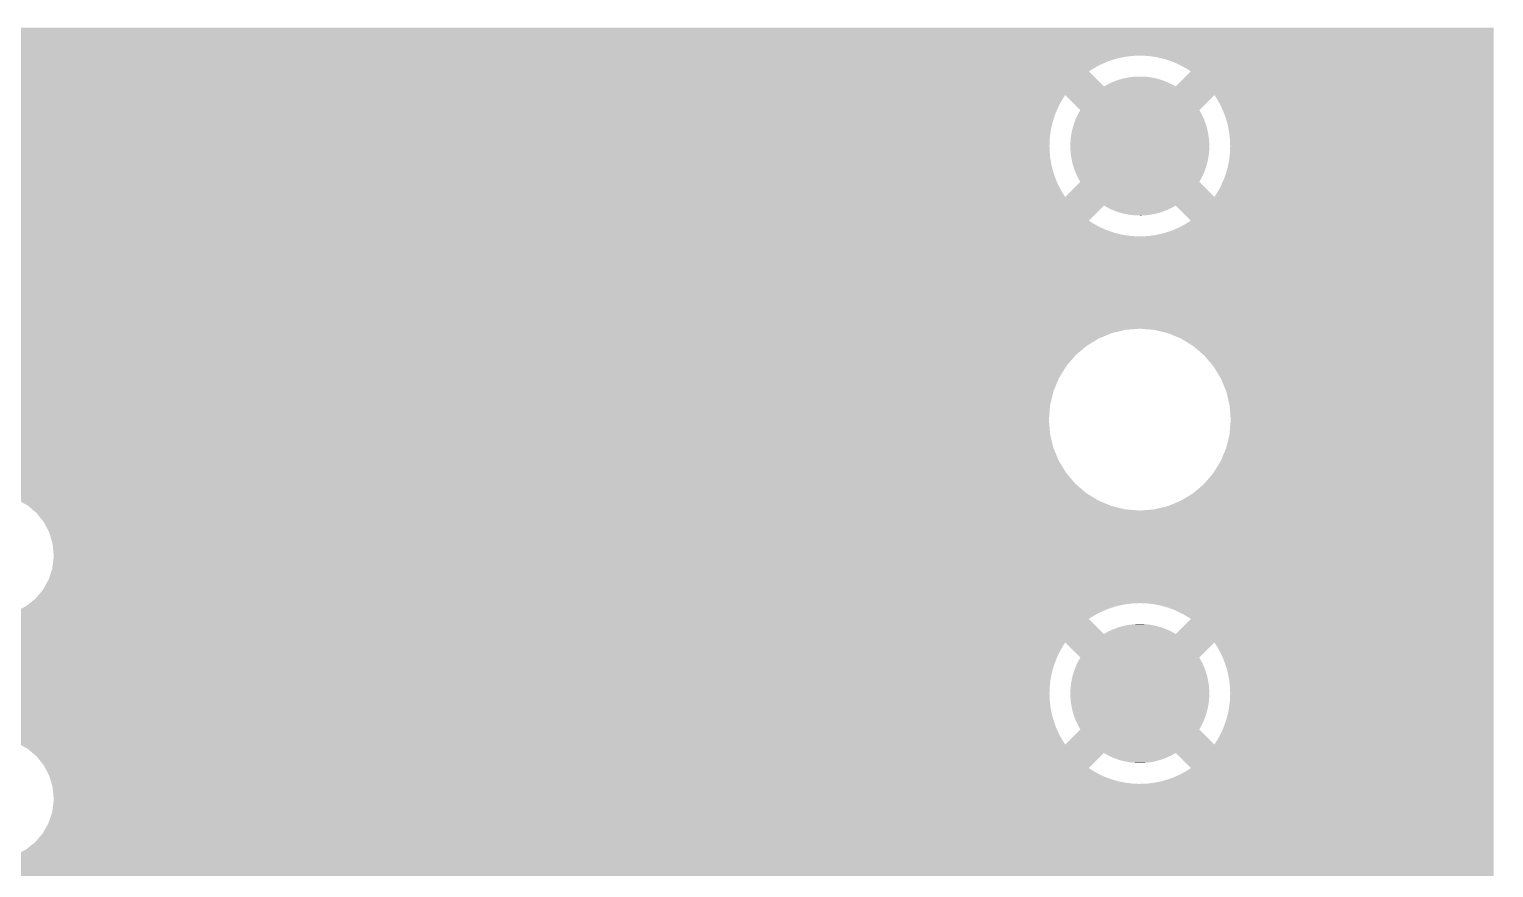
# Model space of a CAD drawing. Extents: x 295 to 953, y 10 to 290.
# Drawn here: x 831.28 to 862.05, y 152.49 to 170.11 of the extents above; entities that cross this region are included whole.
import ezdxf

# ---------------------------------------------------------------- set-up
doc = ezdxf.new("R2010")
doc.units = 0
doc.header["$LTSCALE"] = 5
doc.header["$MEASUREMENT"] = 0
doc.layers.add('GND', color=7, linetype='CONTINUOUS')

msp = doc.modelspace()

# ---------------------------------------------------------------- linework, layer by layer
at = {"layer": 'GND'}
for points in [[(829.961, 169.836), (829.971, 169.901), (862.053, 169.836), (862.053, 169.901)], [(829.975, 170.077), (829.968, 170.142), (862.053, 170.077), (862.053, 170.142)], [(829.971, 169.901), (829.976, 169.966), (862.053, 169.901), (862.053, 169.966)], [(829.977, 170.011), (829.975, 170.077), (862.053, 170.011), (862.053, 170.077)], [(829.976, 169.966), (829.977, 170.011), (862.053, 169.966), (862.053, 170.011)], [(829.856, 169.556), (829.875, 169.589), (862.053, 169.556), (862.053, 169.589)], [(829.875, 169.589), (829.903, 169.648), (862.053, 169.589), (862.053, 169.648)], [(829.903, 169.648), (829.926, 169.709), (862.053, 169.648), (862.053, 169.709)], [(829.926, 169.709), (829.946, 169.772), (862.053, 169.709), (862.053, 169.772)], [(829.946, 169.772), (829.961, 169.836), (862.053, 169.772), (862.053, 169.836)], [(743.18, 169.475), (743.18, 169.477), (854.067, 169.475), (854.076, 169.477)], [(743.183, 169.445), (743.18, 169.475), (853.978, 169.445), (854.067, 169.475)], [(743.185, 169.429), (743.183, 169.445), (853.934, 169.429), (853.978, 169.445)], [(829.443, 169.411), (829.425, 169.429), (853.89, 169.411), (853.934, 169.429)], [(829.481, 169.373), (829.443, 169.411), (853.804, 169.373), (853.89, 169.411)], [(829.523, 169.331), (829.481, 169.373), (853.719, 169.331), (853.804, 169.373)], [(829.57, 169.284), (829.523, 169.331), (853.638, 169.284), (853.719, 169.331)], [(829.592, 169.262), (829.57, 169.284), (853.603, 169.262), (853.638, 169.284)], [(829.806, 169.477), (829.821, 169.5), (854.076, 169.477), (854.158, 169.5)], [(829.821, 169.5), (829.835, 169.52), (854.158, 169.5), (854.25, 169.52)], [(829.835, 169.52), (829.843, 169.532), (854.25, 169.52), (854.318, 169.532)], [(829.843, 169.532), (829.845, 169.536), (854.318, 169.532), (854.343, 169.536)], [(829.845, 169.536), (829.851, 169.547), (854.343, 169.536), (854.436, 169.547)], [(829.851, 169.547), (829.855, 169.554), (854.436, 169.547), (854.53, 169.554)], [(829.855, 169.554), (829.856, 169.556), (854.53, 169.554), (854.624, 169.556)], [(854.718, 169.553), (854.624, 169.556), (862.053, 169.553), (862.053, 169.556)], [(854.812, 169.546), (854.718, 169.553), (862.053, 169.546), (862.053, 169.553)], [(854.906, 169.534), (854.812, 169.546), (862.053, 169.534), (862.053, 169.546)], [(854.998, 169.517), (854.906, 169.534), (862.053, 169.517), (862.053, 169.534)], [(855.09, 169.496), (854.998, 169.517), (862.053, 169.496), (862.053, 169.517)], [(855.181, 169.47), (855.09, 169.496), (862.053, 169.47), (862.053, 169.496)], [(855.27, 169.44), (855.181, 169.47), (862.053, 169.44), (862.053, 169.47)], [(855.358, 169.405), (855.27, 169.44), (862.053, 169.405), (862.053, 169.44)], [(855.443, 169.366), (855.358, 169.405), (862.053, 169.366), (862.053, 169.405)], [(855.527, 169.323), (855.443, 169.366), (862.053, 169.323), (862.053, 169.366)], [(855.609, 169.276), (855.527, 169.323), (862.053, 169.276), (862.053, 169.323)], [(855.688, 169.224), (855.609, 169.276), (862.053, 169.224), (862.053, 169.276)], [(743.126, 168.908), (743.154, 168.973), (853.861, 168.908), (853.796, 168.973)], [(743.154, 168.973), (743.177, 169.092), (853.796, 168.973), (853.677, 169.092)], [(829.077, 169.092), (829.143, 169.095), (853.677, 169.092), (853.674, 169.095)], [(829.143, 169.095), (829.208, 169.104), (853.674, 169.095), (853.665, 169.104)], [(829.208, 169.104), (829.272, 169.117), (853.665, 169.104), (853.652, 169.117)], [(829.272, 169.117), (829.335, 169.134), (853.652, 169.117), (853.635, 169.134)], [(829.335, 169.134), (829.397, 169.156), (853.635, 169.134), (853.613, 169.156)], [(829.397, 169.156), (829.457, 169.183), (853.613, 169.156), (853.586, 169.183)], [(829.457, 169.183), (829.515, 169.213), (853.586, 169.183), (853.556, 169.213)], [(829.515, 169.213), (829.533, 169.224), (853.556, 169.213), (853.545, 169.224)], [(829.533, 169.224), (829.548, 169.234), (853.545, 169.224), (853.558, 169.234)], [(829.548, 169.234), (829.571, 169.248), (853.558, 169.234), (853.581, 169.248)], [(829.571, 169.248), (829.592, 169.262), (853.581, 169.248), (853.603, 169.262)], [(853.934, 168.948), (853.948, 168.956), (855.299, 168.948), (855.283, 168.956)], [(853.948, 168.956), (854.008, 168.985), (855.283, 168.956), (855.225, 168.985)], [(854.008, 168.985), (854.022, 168.992), (855.225, 168.985), (855.209, 168.992)], [(854.022, 168.992), (854.084, 169.017), (855.209, 168.992), (855.149, 169.017)], [(854.084, 169.017), (854.099, 169.023), (855.149, 169.017), (855.132, 169.023)], [(854.099, 169.023), (854.162, 169.045), (855.132, 169.023), (855.071, 169.045)], [(854.162, 169.045), (854.177, 169.05), (855.071, 169.045), (855.054, 169.05)], [(854.177, 169.05), (854.242, 169.069), (855.054, 169.05), (854.992, 169.069)], [(854.242, 169.069), (854.256, 169.073), (854.992, 169.069), (854.974, 169.073)], [(854.256, 169.073), (854.322, 169.088), (854.974, 169.073), (854.911, 169.088)], [(854.322, 169.088), (854.337, 169.091), (854.911, 169.088), (854.893, 169.091)], [(854.337, 169.091), (854.404, 169.102), (854.893, 169.091), (854.83, 169.102)], [(854.404, 169.102), (854.418, 169.104), (854.83, 169.102), (854.811, 169.104)], [(854.418, 169.104), (854.488, 169.112), (854.811, 169.104), (854.748, 169.112)], [(854.488, 169.112), (854.5, 169.113), (854.748, 169.112), (854.726, 169.113)], [(854.5, 169.113), (854.574, 169.117), (854.726, 169.113), (854.666, 169.117)], [(854.574, 169.117), (854.583, 169.117), (854.666, 169.117), (854.583, 169.117)], [(855.371, 168.908), (855.688, 169.224), (862.053, 168.908), (862.053, 169.224)], [(742.939, 168.591), (742.981, 168.65), (852.963, 168.591), (852.998, 168.65)], [(742.981, 168.65), (743.037, 168.729), (852.998, 168.65), (853.049, 168.729)], [(743.037, 168.729), (743.067, 168.771), (862.053, 168.729), (862.053, 168.771)], [(743.067, 168.771), (743.126, 168.908), (862.053, 168.771), (862.053, 168.908)], [(853.366, 168.412), (853.049, 168.729), (855.867, 168.412), (856.183, 168.729)], [(853.861, 168.908), (853.875, 168.916), (855.371, 168.908), (855.356, 168.916)], [(853.875, 168.916), (853.934, 168.948), (855.356, 168.916), (855.299, 168.948)], [(856.239, 168.643), (856.183, 168.729), (862.053, 168.643), (862.053, 168.729)], [(742.586, 168.331), (742.703, 168.399), (852.841, 168.331), (852.868, 168.399)], [(742.703, 168.399), (742.776, 168.442), (852.868, 168.399), (852.888, 168.442)], [(742.776, 168.442), (742.823, 168.485), (852.888, 168.442), (852.907, 168.485)], [(742.823, 168.485), (742.914, 168.568), (852.907, 168.485), (852.95, 168.568)], [(742.914, 168.568), (742.939, 168.591), (852.95, 168.568), (852.963, 168.591)], [(853.303, 168.296), (853.325, 168.34), (855.93, 168.296), (855.906, 168.34)], [(853.325, 168.34), (853.341, 168.369), (855.906, 168.34), (855.891, 168.369)], [(853.341, 168.369), (853.366, 168.412), (855.891, 168.369), (855.866, 168.412)], [(853.366, 168.412), (853.366, 168.412), (855.866, 168.412), (855.867, 168.412)], [(856.286, 168.561), (856.239, 168.643), (862.053, 168.561), (862.053, 168.643)], [(856.329, 168.477), (856.286, 168.561), (862.053, 168.477), (862.053, 168.561)], [(856.367, 168.391), (856.329, 168.477), (862.053, 168.391), (862.053, 168.477)], [(856.401, 168.303), (856.367, 168.391), (862.053, 168.303), (862.053, 168.391)], [(622.554, 168.01), (622.575, 168.04), (852.751, 168.01), (852.756, 168.04)], [(622.575, 168.04), (622.615, 168.131), (852.756, 168.04), (852.778, 168.131)], [(622.615, 168.131), (622.654, 168.222), (852.778, 168.131), (852.803, 168.222)], [(622.654, 168.222), (622.661, 168.238), (852.803, 168.222), (852.809, 168.238)], [(742.158, 168.238), (742.377, 168.262), (852.809, 168.238), (852.817, 168.262)], [(742.377, 168.262), (742.527, 168.311), (852.817, 168.262), (852.834, 168.311)], [(742.527, 168.311), (742.586, 168.331), (852.834, 168.311), (852.841, 168.331)], [(853.193, 167.985), (853.205, 168.033), (856.039, 167.985), (856.027, 168.033)], [(853.205, 168.033), (853.214, 168.065), (856.027, 168.033), (856.019, 168.065)], [(853.214, 168.065), (853.228, 168.112), (856.019, 168.065), (856.003, 168.112)], [(853.228, 168.112), (853.239, 168.143), (856.003, 168.112), (855.993, 168.143)], [(853.239, 168.143), (853.256, 168.19), (855.993, 168.143), (855.975, 168.19)], [(853.256, 168.19), (853.269, 168.221), (855.975, 168.19), (855.964, 168.221)], [(853.269, 168.221), (853.288, 168.266), (855.964, 168.221), (855.943, 168.266)], [(853.288, 168.266), (853.303, 168.296), (855.943, 168.266), (855.93, 168.296)], [(856.431, 168.214), (856.401, 168.303), (862.053, 168.214), (862.053, 168.303)], [(856.457, 168.123), (856.431, 168.214), (862.053, 168.123), (862.053, 168.214)], [(856.477, 168.031), (856.457, 168.123), (862.053, 168.031), (862.053, 168.123)], [(729.058, 168.009), (728.993, 168.01), (852.751, 168.009), (852.751, 168.01)], [(729.124, 168.004), (729.058, 168.009), (852.75, 168.004), (852.751, 168.009)], [(729.189, 167.994), (729.124, 168.004), (852.748, 167.994), (852.75, 168.004)], [(729.252, 167.979), (729.189, 167.994), (852.745, 167.979), (852.748, 167.994)], [(729.315, 167.96), (729.252, 167.979), (852.742, 167.96), (852.745, 167.979)], [(729.348, 167.947), (729.315, 167.96), (852.74, 167.947), (852.742, 167.96)], [(729.376, 167.936), (729.348, 167.947), (852.738, 167.936), (852.74, 167.947)], [(729.436, 167.908), (729.376, 167.936), (852.735, 167.908), (852.738, 167.936)], [(729.381, 167.673), (729.467, 167.76), (852.718, 167.673), (852.72, 167.76)], [(729.493, 167.876), (729.436, 167.908), (852.73, 167.876), (852.735, 167.908)], [(729.467, 167.76), (729.547, 167.84), (852.72, 167.76), (852.726, 167.84)], [(729.526, 167.853), (729.493, 167.876), (852.728, 167.853), (852.73, 167.876)], [(729.547, 167.84), (729.526, 167.853), (852.726, 167.84), (852.728, 167.853)], [(853.156, 167.707), (853.158, 167.74), (856.075, 167.707), (856.074, 167.74)], [(853.158, 167.74), (853.162, 167.789), (856.074, 167.74), (856.07, 167.789)], [(853.162, 167.789), (853.165, 167.822), (856.07, 167.789), (856.067, 167.822)], [(853.165, 167.822), (853.171, 167.871), (856.067, 167.822), (856.06, 167.871)], [(853.171, 167.871), (853.177, 167.904), (856.06, 167.871), (856.056, 167.904)], [(853.177, 167.904), (853.186, 167.952), (856.056, 167.904), (856.046, 167.952)], [(853.186, 167.952), (853.193, 167.985), (856.046, 167.952), (856.039, 167.985)], [(856.494, 167.939), (856.477, 168.031), (862.053, 167.939), (862.053, 168.031)], [(856.505, 167.845), (856.494, 167.939), (862.053, 167.845), (862.053, 167.939)], [(856.512, 167.751), (856.505, 167.845), (862.053, 167.751), (862.053, 167.845)], [(856.515, 167.657), (856.512, 167.751), (862.053, 167.657), (862.053, 167.751)], [(622.137, 167.625), (622.192, 167.657), (852.718, 167.625), (852.717, 167.657)], [(622.192, 167.657), (622.22, 167.673), (852.717, 167.657), (852.718, 167.673)], [(729.788, 167.587), (729.762, 167.625), (852.719, 167.587), (852.718, 167.625)], [(729.802, 167.563), (729.788, 167.587), (852.72, 167.563), (852.719, 167.587)], [(729.821, 167.531), (729.802, 167.563), (852.722, 167.531), (852.72, 167.563)], [(729.85, 167.472), (729.821, 167.531), (852.727, 167.472), (852.722, 167.531)], [(729.852, 167.469), (729.85, 167.472), (852.727, 167.469), (852.727, 167.472)], [(729.875, 167.411), (729.852, 167.469), (852.734, 167.411), (852.727, 167.469)], [(853.156, 167.657), (853.156, 167.707), (856.077, 167.657), (856.075, 167.707)], [(853.157, 167.608), (853.156, 167.657), (856.076, 167.608), (856.077, 167.657)], [(853.158, 167.575), (853.157, 167.608), (856.074, 167.575), (856.076, 167.608)], [(853.162, 167.525), (853.158, 167.575), (856.071, 167.525), (856.074, 167.575)], [(853.165, 167.492), (853.162, 167.525), (856.067, 167.492), (856.071, 167.525)], [(853.172, 167.443), (853.165, 167.492), (856.061, 167.443), (856.067, 167.492)], [(853.177, 167.41), (853.172, 167.443), (856.055, 167.41), (856.061, 167.443)], [(856.492, 167.367), (856.505, 167.461), (862.053, 167.367), (862.053, 167.461)], [(856.505, 167.461), (856.512, 167.555), (862.053, 167.461), (862.053, 167.555)], [(856.512, 167.555), (856.515, 167.657), (862.053, 167.555), (862.053, 167.657)], [(729.887, 167.376), (729.875, 167.411), (852.738, 167.376), (852.734, 167.411)], [(729.896, 167.349), (729.887, 167.376), (852.743, 167.349), (852.738, 167.376)], [(729.912, 167.286), (729.896, 167.349), (852.754, 167.286), (852.743, 167.349)], [(729.913, 167.283), (729.912, 167.286), (852.755, 167.283), (852.754, 167.286)], [(729.924, 167.221), (729.913, 167.283), (852.769, 167.221), (852.755, 167.283)], [(729.927, 167.191), (729.924, 167.221), (852.776, 167.191), (852.769, 167.221)], [(729.931, 167.156), (729.927, 167.191), (852.785, 167.156), (852.776, 167.191)], [(729.933, 167.1), (729.931, 167.156), (852.801, 167.1), (852.785, 167.156)], [(853.186, 167.362), (853.177, 167.41), (856.046, 167.362), (856.055, 167.41)], [(853.193, 167.329), (853.186, 167.362), (856.039, 167.329), (856.046, 167.362)], [(853.205, 167.281), (853.193, 167.329), (856.027, 167.281), (856.039, 167.329)], [(853.214, 167.25), (853.205, 167.281), (856.018, 167.25), (856.027, 167.281)], [(853.229, 167.202), (853.214, 167.25), (856.004, 167.202), (856.018, 167.25)], [(853.239, 167.171), (853.229, 167.202), (855.993, 167.171), (856.004, 167.202)], [(853.257, 167.125), (853.239, 167.171), (855.976, 167.125), (855.993, 167.171)], [(853.269, 167.094), (853.257, 167.125), (855.963, 167.094), (855.976, 167.125)], [(856.429, 167.092), (856.455, 167.183), (862.053, 167.092), (862.053, 167.183)], [(856.455, 167.183), (856.476, 167.275), (862.053, 167.183), (862.053, 167.275)], [(856.476, 167.275), (856.492, 167.367), (862.053, 167.275), (862.053, 167.367)], [(729.882, 166.788), (729.897, 166.837), (852.928, 166.788), (852.904, 166.837)], [(729.897, 166.837), (729.901, 166.851), (852.904, 166.837), (852.897, 166.851)], [(729.901, 166.851), (729.916, 166.915), (852.897, 166.851), (852.869, 166.915)], [(729.916, 166.915), (729.918, 166.923), (852.869, 166.915), (852.865, 166.923)], [(729.918, 166.923), (729.926, 166.98), (852.865, 166.923), (852.843, 166.98)], [(729.926, 166.98), (729.929, 167.011), (852.843, 166.98), (852.831, 167.011)], [(729.929, 167.011), (729.932, 167.045), (852.831, 167.011), (852.819, 167.045)], [(729.932, 167.045), (729.933, 167.09), (852.819, 167.045), (852.804, 167.09)], [(729.933, 167.09), (729.933, 167.1), (852.804, 167.09), (852.801, 167.1)], [(853.049, 166.586), (853.366, 166.902), (856.183, 166.586), (855.867, 166.902)], [(853.289, 167.048), (853.269, 167.094), (855.944, 167.048), (855.963, 167.094)], [(853.303, 167.019), (853.289, 167.048), (855.929, 167.019), (855.944, 167.048)], [(853.326, 166.974), (853.303, 167.019), (855.907, 166.974), (855.929, 167.019)], [(853.341, 166.945), (853.326, 166.974), (855.891, 166.945), (855.907, 166.974)], [(853.366, 166.903), (853.341, 166.945), (855.866, 166.903), (855.891, 166.945)], [(853.366, 166.902), (853.366, 166.903), (855.867, 166.902), (855.866, 166.903)], [(856.282, 166.746), (856.325, 166.83), (862.053, 166.746), (862.053, 166.83)], [(856.325, 166.83), (856.364, 166.916), (862.053, 166.83), (862.053, 166.916)], [(856.364, 166.916), (856.399, 167.003), (862.053, 166.916), (862.053, 167.003)], [(856.399, 167.003), (856.429, 167.092), (862.053, 167.003), (862.053, 167.092)], [(729.833, 166.673), (729.858, 166.727), (852.993, 166.673), (852.961, 166.727)], [(729.858, 166.727), (729.869, 166.753), (852.961, 166.727), (852.946, 166.753)], [(729.869, 166.753), (729.882, 166.788), (852.946, 166.753), (852.928, 166.788)], [(739.263, 166.672), (739.237, 166.673), (852.993, 166.672), (852.993, 166.673)], [(739.328, 166.669), (739.263, 166.672), (852.995, 166.669), (852.993, 166.672)], [(739.545, 166.626), (739.328, 166.669), (853.023, 166.626), (852.995, 166.669)], [(739.639, 166.586), (739.545, 166.626), (853.049, 166.586), (853.023, 166.626)], [(739.722, 166.55), (739.639, 166.586), (862.053, 166.55), (862.053, 166.586)], [(742.203, 166.549), (742.137, 166.55), (862.053, 166.549), (862.053, 166.55)], [(742.268, 166.543), (742.203, 166.549), (862.053, 166.543), (862.053, 166.549)], [(742.333, 166.533), (742.268, 166.543), (862.053, 166.533), (862.053, 166.543)], [(742.397, 166.518), (742.333, 166.533), (862.053, 166.518), (862.053, 166.533)], [(742.46, 166.499), (742.397, 166.518), (862.053, 166.499), (862.053, 166.518)], [(742.521, 166.475), (742.46, 166.499), (862.053, 166.475), (862.053, 166.499)], [(856.183, 166.586), (856.235, 166.665), (862.053, 166.586), (862.053, 166.665)], [(856.235, 166.665), (856.282, 166.746), (862.053, 166.665), (862.053, 166.746)], [(740.125, 166.164), (740.097, 166.213), (853.619, 166.164), (853.667, 166.213)], [(742.58, 166.447), (742.521, 166.475), (862.053, 166.447), (862.053, 166.475)], [(742.526, 166.213), (742.692, 166.379), (853.667, 166.213), (853.834, 166.379)], [(742.637, 166.415), (742.58, 166.447), (862.053, 166.415), (862.053, 166.447)], [(742.65, 166.407), (742.637, 166.415), (862.053, 166.407), (862.053, 166.415)], [(742.692, 166.379), (742.65, 166.407), (853.834, 166.379), (853.861, 166.407)], [(853.876, 166.398), (853.861, 166.407), (855.357, 166.398), (855.371, 166.407)], [(853.933, 166.366), (853.876, 166.398), (855.298, 166.366), (855.357, 166.398)], [(853.949, 166.359), (853.933, 166.366), (855.284, 166.359), (855.298, 166.366)], [(854.007, 166.33), (853.949, 166.359), (855.224, 166.33), (855.284, 166.359)], [(854.023, 166.323), (854.007, 166.33), (855.21, 166.323), (855.224, 166.33)], [(854.083, 166.297), (854.023, 166.323), (855.148, 166.297), (855.21, 166.323)], [(854.1, 166.291), (854.083, 166.297), (855.133, 166.291), (855.148, 166.297)], [(854.161, 166.269), (854.1, 166.291), (855.07, 166.269), (855.133, 166.291)], [(854.178, 166.264), (854.161, 166.269), (855.055, 166.264), (855.07, 166.269)], [(854.24, 166.246), (854.178, 166.264), (854.99, 166.246), (855.055, 166.264)], [(854.258, 166.242), (854.24, 166.246), (854.976, 166.242), (854.99, 166.246)], [(854.321, 166.227), (854.258, 166.242), (854.91, 166.227), (854.976, 166.242)], [(854.339, 166.224), (854.321, 166.227), (854.895, 166.224), (854.91, 166.227)], [(854.402, 166.212), (854.339, 166.224), (854.828, 166.212), (854.895, 166.224)], [(854.421, 166.21), (854.402, 166.212), (854.814, 166.21), (854.828, 166.212)], [(854.484, 166.203), (854.421, 166.21), (854.745, 166.203), (854.814, 166.21)], [(854.506, 166.201), (854.484, 166.203), (854.732, 166.201), (854.745, 166.203)], [(854.567, 166.198), (854.506, 166.201), (854.658, 166.198), (854.732, 166.201)], [(854.649, 166.197), (854.567, 166.198), (854.649, 166.197), (854.658, 166.198)], [(855.688, 166.09), (855.371, 166.407), (862.053, 166.09), (862.053, 166.407)], [(742.932, 166.127), (742.907, 166.164), (853.581, 166.127), (853.619, 166.164)], [(742.954, 166.09), (742.932, 166.127), (853.544, 166.09), (853.581, 166.127)], [(742.966, 166.07), (742.954, 166.09), (853.575, 166.07), (853.544, 166.09)], [(742.981, 166.039), (742.966, 166.07), (853.623, 166.039), (853.575, 166.07)], [(742.995, 166.012), (742.981, 166.039), (853.67, 166.012), (853.623, 166.039)], [(743.003, 165.991), (742.995, 166.012), (853.705, 165.991), (853.67, 166.012)], [(743.02, 165.951), (743.003, 165.991), (853.783, 165.951), (853.705, 165.991)], [(743.021, 165.948), (743.02, 165.951), (853.789, 165.948), (853.783, 165.951)], [(743.034, 165.909), (743.021, 165.948), (853.874, 165.909), (853.789, 165.948)], [(743.041, 165.889), (743.034, 165.909), (853.927, 165.889), (853.874, 165.909)], [(743.044, 165.875), (743.041, 165.889), (853.962, 165.875), (853.927, 165.889)], [(855.255, 165.869), (855.342, 165.903), (862.053, 165.869), (862.053, 165.903)], [(855.342, 165.903), (855.429, 165.941), (862.053, 165.903), (862.053, 165.941)], [(855.429, 165.941), (855.513, 165.984), (862.053, 165.941), (862.053, 165.984)], [(855.513, 165.984), (855.595, 166.03), (862.053, 165.984), (862.053, 166.03)], [(855.595, 166.03), (855.674, 166.081), (862.053, 166.03), (862.053, 166.081)], [(855.674, 166.081), (855.688, 166.09), (862.053, 166.081), (862.053, 166.09)], [(743.052, 165.844), (743.044, 165.875), (854.051, 165.844), (853.962, 165.875)], [(743.057, 165.825), (743.052, 165.844), (854.119, 165.825), (854.051, 165.844)], [(743.058, 165.819), (743.057, 165.825), (854.142, 165.819), (854.119, 165.825)], [(743.062, 165.797), (743.058, 165.819), (854.234, 165.797), (854.142, 165.819)], [(743.065, 165.781), (743.062, 165.797), (854.326, 165.781), (854.234, 165.797)], [(743.067, 165.769), (743.065, 165.781), (854.42, 165.769), (854.326, 165.781)], [(743.068, 165.761), (743.067, 165.769), (854.514, 165.761), (854.42, 165.769)], [(743.069, 165.759), (743.068, 165.761), (854.608, 165.759), (854.534, 165.761)], [(743.068, 165.761), (743.068, 165.761), (854.534, 165.761), (854.514, 165.761)], [(743.075, 165.696), (743.069, 165.759), (862.053, 165.696), (862.053, 165.759)], [(743.071, 165.519), (743.077, 165.585), (862.053, 165.519), (862.053, 165.585)], [(743.078, 165.63), (743.075, 165.696), (862.053, 165.63), (862.053, 165.696)], [(743.077, 165.585), (743.078, 165.63), (862.053, 165.585), (862.053, 165.63)], [(854.608, 165.759), (854.702, 165.76), (862.053, 165.759), (862.053, 165.76)], [(854.702, 165.76), (854.796, 165.767), (862.053, 165.76), (862.053, 165.767)], [(854.796, 165.767), (854.889, 165.778), (862.053, 165.767), (862.053, 165.778)], [(854.889, 165.778), (854.982, 165.794), (862.053, 165.778), (862.053, 165.794)], [(854.982, 165.794), (855.074, 165.815), (862.053, 165.794), (862.053, 165.815)], [(855.074, 165.815), (855.165, 165.84), (862.053, 165.815), (862.053, 165.84)], [(855.165, 165.84), (855.255, 165.869), (862.053, 165.84), (862.053, 165.869)], [(742.998, 165.256), (743.003, 165.267), (862.053, 165.256), (862.053, 165.267)], [(743.003, 165.267), (743.027, 165.328), (862.053, 165.267), (862.053, 165.328)], [(743.027, 165.328), (743.046, 165.391), (862.053, 165.328), (862.053, 165.391)], [(743.046, 165.391), (743.061, 165.454), (862.053, 165.391), (862.053, 165.454)], [(743.061, 165.454), (743.071, 165.519), (862.053, 165.454), (862.053, 165.519)], [(821.814, 165.248), (821.609, 165.256), (862.053, 165.248), (862.053, 165.256)], [(822.155, 165.197), (821.814, 165.248), (862.053, 165.197), (862.053, 165.248)], [(822.486, 165.1), (822.155, 165.197), (862.053, 165.1), (862.053, 165.197)], [(822.801, 164.96), (822.486, 165.1), (862.053, 164.96), (862.053, 165.1)], [(823.094, 164.778), (822.801, 164.96), (862.053, 164.778), (862.053, 164.96)], [(823.36, 164.559), (823.094, 164.778), (862.053, 164.559), (862.053, 164.778)], [(823.593, 164.305), (823.36, 164.559), (862.053, 164.305), (862.053, 164.559)], [(823.791, 164.023), (823.593, 164.305), (862.053, 164.023), (862.053, 164.305)], [(823.895, 163.819), (823.791, 164.023), (862.053, 163.819), (862.053, 164.023)], [(823.907, 163.796), (823.895, 163.819), (854.318, 163.796), (854.616, 163.819)], [(823.943, 163.726), (823.907, 163.796), (854.028, 163.726), (854.318, 163.796)], [(823.948, 163.716), (823.943, 163.726), (854.003, 163.716), (854.028, 163.726)], [(854.926, 163.794), (854.616, 163.819), (862.053, 163.794), (862.053, 163.819)], [(855.215, 163.722), (854.926, 163.794), (862.053, 163.722), (862.053, 163.794)], [(823.985, 163.612), (823.948, 163.716), (853.752, 163.612), (854.003, 163.716)], [(824.04, 163.457), (823.985, 163.612), (853.497, 163.457), (853.752, 163.612)], [(824.063, 163.391), (824.04, 163.457), (853.419, 163.391), (853.497, 163.457)], [(855.491, 163.607), (855.215, 163.722), (862.053, 163.607), (862.053, 163.722)], [(855.745, 163.45), (855.491, 163.607), (862.053, 163.45), (862.053, 163.607)], [(855.971, 163.255), (855.745, 163.45), (862.053, 163.255), (862.053, 163.45)], [(824.089, 163.264), (824.063, 163.391), (853.269, 163.264), (853.419, 163.391)], [(824.133, 163.053), (824.089, 163.264), (853.088, 163.053), (853.269, 163.264)], [(856.164, 163.028), (855.971, 163.255), (862.053, 163.028), (862.053, 163.255)], [(824.134, 163.037), (824.133, 163.053), (853.075, 163.037), (853.088, 163.053)], [(824.151, 162.783), (824.134, 163.037), (852.918, 162.783), (853.075, 163.037)], [(856.32, 162.773), (856.164, 163.028), (862.053, 162.773), (862.053, 163.028)], [(824.105, 162.218), (824.148, 162.504), (852.731, 162.218), (852.801, 162.504)], [(824.148, 162.508), (824.156, 162.709), (852.802, 162.508), (852.887, 162.709)], [(824.148, 162.504), (824.148, 162.508), (852.801, 162.504), (852.802, 162.508)], [(824.156, 162.709), (824.151, 162.783), (852.887, 162.709), (852.918, 162.783)], [(856.434, 162.497), (856.32, 162.773), (862.053, 162.497), (862.053, 162.773)], [(856.503, 162.206), (856.434, 162.497), (862.053, 162.206), (862.053, 162.497)], [(824.097, 162.163), (824.105, 162.218), (852.726, 162.163), (852.731, 162.218)], [(856.526, 161.909), (856.503, 162.206), (862.053, 161.909), (862.053, 162.206)], [(824, 161.832), (824.022, 161.909), (852.712, 161.832), (852.706, 161.909)], [(824.022, 161.909), (824.097, 162.163), (852.706, 161.909), (852.726, 162.163)], [(856.501, 161.599), (856.526, 161.909), (862.053, 161.599), (862.053, 161.909)], [(823.86, 161.517), (823.902, 161.611), (852.751, 161.517), (852.729, 161.611)], [(823.902, 161.611), (824, 161.832), (852.729, 161.611), (852.712, 161.832)], [(856.43, 161.309), (856.501, 161.599), (862.053, 161.309), (862.053, 161.599)], [(823.678, 161.224), (823.738, 161.321), (852.838, 161.224), (852.798, 161.321)], [(823.738, 161.321), (823.86, 161.517), (852.798, 161.321), (852.751, 161.517)], [(856.314, 161.034), (856.43, 161.309), (862.053, 161.034), (862.053, 161.309)], [(823.276, 160.79), (823.459, 160.958), (853.068, 160.79), (852.965, 160.958)], [(823.459, 160.958), (823.53, 161.045), (852.965, 160.958), (852.912, 161.045)], [(823.53, 161.045), (823.678, 161.224), (852.912, 161.045), (852.838, 161.224)], [(856.157, 160.78), (856.314, 161.034), (862.053, 160.78), (862.053, 161.034)], [(822.973, 160.562), (823.205, 160.724), (853.261, 160.562), (853.123, 160.724)], [(823.205, 160.724), (823.276, 160.79), (853.123, 160.724), (853.068, 160.79)], [(855.963, 160.554), (856.157, 160.78), (862.053, 160.554), (862.053, 160.78)], [(822.508, 160.331), (822.61, 160.367), (853.546, 160.331), (853.487, 160.367)], [(822.61, 160.367), (822.616, 160.369), (853.487, 160.367), (853.485, 160.369)], [(822.616, 160.369), (822.923, 160.527), (853.485, 160.369), (853.302, 160.527)], [(822.923, 160.527), (822.973, 160.562), (853.302, 160.527), (853.261, 160.562)], [(855.48, 160.205), (855.735, 160.36), (862.053, 160.205), (862.053, 160.36)], [(855.735, 160.36), (855.963, 160.554), (862.053, 160.36), (862.053, 160.554)], [(830.566, 160.33), (830.518, 160.331), (853.547, 160.33), (853.546, 160.331)], [(830.807, 160.298), (830.566, 160.33), (853.6, 160.298), (853.547, 160.33)], [(831.038, 160.22), (830.807, 160.298), (853.726, 160.22), (853.6, 160.298)], [(831.055, 160.21), (831.038, 160.22), (853.741, 160.21), (853.726, 160.22)], [(831.25, 160.1), (831.055, 160.21), (854.005, 160.1), (853.741, 160.21)], [(831.256, 160.095), (831.25, 160.1), (854.017, 160.095), (854.005, 160.1)], [(831.339, 160.024), (831.256, 160.095), (854.307, 160.024), (854.017, 160.095)], [(854.914, 160.022), (855.204, 160.091), (862.053, 160.022), (862.053, 160.091)], [(855.204, 160.091), (855.48, 160.205), (862.053, 160.091), (862.053, 160.205)], [(831.368, 159.998), (831.339, 160.024), (854.616, 159.998), (854.307, 160.024)], [(831.435, 159.941), (831.368, 159.998), (862.053, 159.941), (862.053, 159.998)], [(831.587, 159.75), (831.435, 159.941), (862.053, 159.75), (862.053, 159.941)], [(831.699, 159.534), (831.587, 159.75), (862.053, 159.534), (862.053, 159.75)], [(854.616, 159.998), (854.914, 160.022), (862.053, 159.998), (862.053, 160.022)], [(831.768, 159.3), (831.699, 159.534), (862.053, 159.3), (862.053, 159.534)], [(831.791, 159.058), (831.768, 159.3), (862.053, 159.058), (862.053, 159.3)], [(831.758, 158.768), (831.79, 159.01), (862.053, 158.768), (862.053, 159.01)], [(831.79, 159.01), (831.791, 159.058), (862.053, 159.01), (862.053, 159.058)], [(831.56, 158.325), (831.68, 158.537), (862.053, 158.325), (862.053, 158.537)], [(831.68, 158.537), (831.758, 158.768), (862.053, 158.537), (862.053, 158.768)], [(831.401, 158.14), (831.56, 158.325), (862.053, 158.14), (862.053, 158.325)], [(830.973, 157.87), (830.994, 157.877), (853.804, 157.87), (853.818, 157.877)], [(830.994, 157.877), (831.055, 157.908), (853.818, 157.877), (853.89, 157.908)], [(831.055, 157.908), (831.121, 157.942), (853.89, 157.908), (853.978, 157.942)], [(831.121, 157.942), (831.177, 157.972), (853.978, 157.942), (854.067, 157.972)], [(831.177, 157.972), (831.21, 157.989), (854.067, 157.972), (854.129, 157.989)], [(831.21, 157.989), (831.22, 157.997), (854.129, 157.989), (854.158, 157.997)], [(831.22, 157.997), (831.246, 158.017), (854.158, 157.997), (854.25, 158.017)], [(831.246, 158.017), (831.266, 158.033), (854.25, 158.017), (854.343, 158.033)], [(831.266, 158.033), (831.28, 158.044), (854.343, 158.033), (854.436, 158.044)], [(831.28, 158.044), (831.289, 158.051), (854.436, 158.044), (854.53, 158.051)], [(831.289, 158.051), (831.291, 158.053), (854.53, 158.051), (854.624, 158.053)], [(831.291, 158.053), (831.401, 158.14), (862.053, 158.053), (862.053, 158.14)], [(854.718, 158.05), (854.624, 158.053), (862.053, 158.05), (862.053, 158.053)], [(854.812, 158.043), (854.718, 158.05), (862.053, 158.043), (862.053, 158.05)], [(854.906, 158.031), (854.812, 158.043), (862.053, 158.031), (862.053, 158.043)], [(854.998, 158.014), (854.906, 158.031), (862.053, 158.014), (862.053, 158.031)], [(855.09, 157.993), (854.998, 158.014), (862.053, 157.993), (862.053, 158.014)], [(855.181, 157.967), (855.09, 157.993), (862.053, 157.967), (862.053, 157.993)], [(855.27, 157.937), (855.181, 157.967), (862.053, 157.937), (862.053, 157.967)], [(855.358, 157.902), (855.27, 157.937), (862.053, 157.902), (862.053, 157.937)], [(855.443, 157.863), (855.358, 157.902), (862.053, 157.863), (862.053, 157.902)], [(816.19, 157.448), (816.496, 157.606), (853.818, 157.448), (853.66, 157.606)], [(816.496, 157.606), (816.662, 157.722), (853.66, 157.606), (853.545, 157.722)], [(816.662, 157.722), (816.675, 157.731), (853.545, 157.722), (853.558, 157.731)], [(816.675, 157.731), (816.748, 157.781), (853.558, 157.731), (853.638, 157.781)], [(816.748, 157.781), (816.752, 157.784), (853.638, 157.781), (853.643, 157.784)], [(830.518, 157.784), (830.76, 157.808), (853.643, 157.784), (853.684, 157.808)], [(830.76, 157.808), (830.829, 157.828), (853.684, 157.808), (853.719, 157.828)], [(830.829, 157.828), (830.973, 157.87), (853.719, 157.828), (853.804, 157.87)], [(854.242, 157.566), (854.256, 157.57), (854.992, 157.566), (854.974, 157.57)], [(854.256, 157.57), (854.322, 157.585), (854.974, 157.57), (854.911, 157.585)], [(854.322, 157.585), (854.337, 157.588), (854.911, 157.585), (854.893, 157.588)], [(854.337, 157.588), (854.404, 157.599), (854.893, 157.588), (854.83, 157.599)], [(854.404, 157.599), (854.418, 157.601), (854.83, 157.599), (854.811, 157.601)], [(854.418, 157.601), (854.488, 157.609), (854.811, 157.601), (854.748, 157.609)], [(854.488, 157.609), (854.5, 157.61), (854.748, 157.609), (854.726, 157.61)], [(854.5, 157.61), (854.574, 157.614), (854.726, 157.61), (854.666, 157.614)], [(854.574, 157.614), (854.583, 157.614), (854.666, 157.614), (854.583, 157.614)], [(855.371, 157.405), (855.688, 157.722), (862.053, 157.405), (862.053, 157.722)], [(855.527, 157.82), (855.443, 157.863), (862.053, 157.82), (862.053, 157.863)], [(855.609, 157.773), (855.527, 157.82), (862.053, 157.773), (862.053, 157.82)], [(855.688, 157.722), (855.609, 157.773), (862.053, 157.722), (862.053, 157.773)], [(815.183, 157.241), (815.527, 157.264), (862.053, 157.241), (862.053, 157.264)], [(815.527, 157.264), (815.864, 157.334), (862.053, 157.264), (862.053, 157.334)], [(815.864, 157.334), (816.065, 157.405), (862.053, 157.334), (862.053, 157.405)], [(816.065, 157.405), (816.19, 157.448), (853.861, 157.405), (853.818, 157.448)], [(853.861, 157.405), (853.875, 157.413), (855.371, 157.405), (855.356, 157.413)], [(853.875, 157.413), (853.934, 157.445), (855.356, 157.413), (855.299, 157.445)], [(853.934, 157.445), (853.948, 157.453), (855.299, 157.445), (855.283, 157.453)], [(853.948, 157.453), (854.008, 157.482), (855.283, 157.453), (855.225, 157.482)], [(854.008, 157.482), (854.022, 157.489), (855.225, 157.482), (855.209, 157.489)], [(854.022, 157.489), (854.084, 157.514), (855.209, 157.489), (855.149, 157.514)], [(854.084, 157.514), (854.099, 157.52), (855.149, 157.514), (855.132, 157.52)], [(854.099, 157.52), (854.162, 157.542), (855.132, 157.52), (855.071, 157.542)], [(854.162, 157.542), (854.177, 157.547), (855.071, 157.542), (855.054, 157.547)], [(854.177, 157.547), (854.242, 157.566), (855.054, 157.547), (854.992, 157.566)], [(729.833, 157.18), (729.855, 157.226), (853.019, 157.18), (853.049, 157.226)], [(729.855, 157.226), (729.858, 157.234), (862.053, 157.226), (862.053, 157.234)], [(729.858, 157.234), (729.861, 157.241), (862.053, 157.234), (862.053, 157.241)], [(745.17, 157.175), (745.079, 157.18), (853.016, 157.175), (853.019, 157.18)], [(745.316, 157.147), (745.17, 157.175), (852.998, 157.147), (853.016, 157.175)], [(745.387, 157.133), (745.316, 157.147), (852.989, 157.133), (852.998, 157.147)], [(745.544, 157.065), (745.387, 157.133), (852.95, 157.065), (852.989, 157.133)], [(745.589, 157.046), (745.544, 157.065), (852.94, 157.046), (852.95, 157.065)], [(745.68, 156.982), (745.589, 157.046), (852.907, 156.982), (852.94, 157.046)], [(745.769, 156.918), (745.68, 156.982), (852.878, 156.918), (852.907, 156.982)], [(853.366, 156.909), (853.049, 157.226), (855.867, 156.909), (856.183, 157.226)], [(856.239, 157.14), (856.183, 157.226), (862.053, 157.14), (862.053, 157.226)], [(856.286, 157.058), (856.239, 157.14), (862.053, 157.058), (862.053, 157.14)], [(856.329, 156.974), (856.286, 157.058), (862.053, 156.974), (862.053, 157.058)], [(856.367, 156.888), (856.329, 156.974), (862.053, 156.888), (862.053, 156.974)], [(745.789, 156.896), (745.769, 156.918), (852.868, 156.896), (852.878, 156.918)], [(745.87, 156.808), (745.789, 156.896), (852.834, 156.808), (852.868, 156.896)], [(745.918, 156.756), (745.87, 156.808), (852.816, 156.756), (852.834, 156.808)], [(745.939, 156.719), (745.918, 156.756), (852.803, 156.719), (852.816, 156.756)], [(745.992, 156.628), (745.939, 156.719), (852.778, 156.628), (852.803, 156.719)], [(853.239, 156.641), (853.256, 156.687), (855.993, 156.641), (855.975, 156.687)], [(853.256, 156.687), (853.269, 156.718), (855.975, 156.687), (855.964, 156.718)], [(853.269, 156.718), (853.288, 156.763), (855.964, 156.718), (855.943, 156.763)], [(853.288, 156.763), (853.303, 156.793), (855.943, 156.763), (855.93, 156.793)], [(853.303, 156.793), (853.325, 156.837), (855.93, 156.793), (855.906, 156.837)], [(853.325, 156.837), (853.341, 156.866), (855.906, 156.837), (855.891, 156.866)], [(853.341, 156.866), (853.366, 156.909), (855.891, 156.866), (855.866, 156.909)], [(853.366, 156.909), (853.366, 156.909), (855.866, 156.909), (855.867, 156.909)], [(856.401, 156.801), (856.367, 156.888), (862.053, 156.801), (862.053, 156.888)], [(856.431, 156.711), (856.401, 156.801), (862.053, 156.711), (862.053, 156.801)], [(856.457, 156.62), (856.431, 156.711), (862.053, 156.62), (862.053, 156.711)], [(746.029, 156.565), (745.992, 156.628), (852.763, 156.565), (852.778, 156.628)], [(746.039, 156.537), (746.029, 156.565), (852.756, 156.537), (852.763, 156.565)], [(746.069, 156.444), (746.039, 156.537), (852.74, 156.444), (852.756, 156.537)], [(746.098, 156.356), (746.069, 156.444), (852.728, 156.356), (852.74, 156.444)], [(746.099, 156.351), (746.098, 156.356), (852.728, 156.351), (852.728, 156.356)], [(746.109, 156.257), (746.099, 156.351), (852.72, 156.257), (852.728, 156.351)], [(853.165, 156.319), (853.171, 156.368), (856.067, 156.319), (856.06, 156.368)], [(853.171, 156.368), (853.177, 156.401), (856.06, 156.368), (856.056, 156.401)], [(853.177, 156.401), (853.186, 156.45), (856.056, 156.401), (856.046, 156.45)], [(853.186, 156.45), (853.193, 156.482), (856.046, 156.45), (856.039, 156.482)], [(853.193, 156.482), (853.205, 156.53), (856.039, 156.482), (856.027, 156.53)], [(853.205, 156.53), (853.214, 156.562), (856.027, 156.53), (856.019, 156.562)], [(853.214, 156.562), (853.228, 156.609), (856.019, 156.562), (856.003, 156.609)], [(853.228, 156.609), (853.239, 156.641), (856.003, 156.609), (855.993, 156.641)], [(856.477, 156.529), (856.457, 156.62), (862.053, 156.529), (862.053, 156.62)], [(856.494, 156.436), (856.477, 156.529), (862.053, 156.436), (862.053, 156.529)], [(856.505, 156.342), (856.494, 156.436), (862.053, 156.342), (862.053, 156.436)], [(856.512, 156.248), (856.505, 156.342), (862.053, 156.248), (862.053, 156.342)], [(746.102, 155.966), (746.117, 156.045), (852.727, 155.966), (852.721, 156.045)], [(746.119, 156.154), (746.109, 156.257), (852.717, 156.154), (852.72, 156.257)], [(746.117, 156.045), (746.118, 156.06), (852.721, 156.045), (852.72, 156.06)], [(746.118, 156.06), (746.121, 156.137), (852.72, 156.06), (852.718, 156.137)], [(746.121, 156.137), (746.119, 156.154), (852.718, 156.137), (852.717, 156.154)], [(853.156, 156.204), (853.158, 156.237), (856.075, 156.204), (856.074, 156.237)], [(853.156, 156.154), (853.156, 156.204), (856.077, 156.154), (856.075, 156.204)], [(853.157, 156.105), (853.156, 156.154), (856.076, 156.105), (856.077, 156.154)], [(853.158, 156.072), (853.157, 156.105), (856.074, 156.072), (856.076, 156.105)], [(853.158, 156.237), (853.162, 156.286), (856.074, 156.237), (856.07, 156.286)], [(853.162, 156.022), (853.158, 156.072), (856.071, 156.022), (856.074, 156.072)], [(853.162, 156.286), (853.165, 156.319), (856.07, 156.286), (856.067, 156.319)], [(856.505, 155.958), (856.512, 156.052), (862.053, 155.958), (862.053, 156.052)], [(856.515, 156.154), (856.512, 156.248), (862.053, 156.154), (862.053, 156.248)], [(856.512, 156.052), (856.515, 156.154), (862.053, 156.052), (862.053, 156.154)], [(746.014, 155.688), (746.054, 155.78), (852.776, 155.688), (852.755, 155.78)], [(746.054, 155.78), (746.075, 155.829), (852.755, 155.78), (852.746, 155.829)], [(746.075, 155.829), (746.083, 155.873), (852.746, 155.829), (852.738, 155.873)], [(746.083, 155.873), (746.102, 155.966), (852.738, 155.873), (852.727, 155.966)], [(853.165, 155.989), (853.162, 156.022), (856.067, 155.989), (856.071, 156.022)], [(853.172, 155.94), (853.165, 155.989), (856.061, 155.94), (856.067, 155.989)], [(853.177, 155.908), (853.172, 155.94), (856.055, 155.908), (856.061, 155.94)], [(853.186, 155.859), (853.177, 155.908), (856.046, 155.859), (856.055, 155.908)], [(853.193, 155.827), (853.186, 155.859), (856.039, 155.827), (856.046, 155.859)], [(853.205, 155.779), (853.193, 155.827), (856.027, 155.779), (856.039, 155.827)], [(853.214, 155.747), (853.205, 155.779), (856.018, 155.747), (856.027, 155.779)], [(853.229, 155.699), (853.214, 155.747), (856.004, 155.699), (856.018, 155.747)], [(856.455, 155.68), (856.476, 155.772), (862.053, 155.68), (862.053, 155.772)], [(856.476, 155.772), (856.492, 155.865), (862.053, 155.772), (862.053, 155.865)], [(856.492, 155.865), (856.505, 155.958), (862.053, 155.865), (862.053, 155.958)], [(745.738, 155.334), (745.832, 155.42), (852.904, 155.334), (852.865, 155.42)], [(745.832, 155.42), (745.86, 155.446), (852.865, 155.42), (852.855, 155.446)], [(745.86, 155.446), (745.904, 155.508), (852.855, 155.446), (852.831, 155.508)], [(745.904, 155.508), (745.967, 155.597), (852.831, 155.508), (852.801, 155.597)], [(745.967, 155.597), (745.988, 155.626), (852.801, 155.597), (852.793, 155.626)], [(745.988, 155.626), (746.014, 155.688), (852.793, 155.626), (852.776, 155.688)], [(853.239, 155.668), (853.229, 155.699), (855.993, 155.668), (856.004, 155.699)], [(853.257, 155.622), (853.239, 155.668), (855.976, 155.622), (855.993, 155.668)], [(853.269, 155.591), (853.257, 155.622), (855.963, 155.591), (855.976, 155.622)], [(853.289, 155.546), (853.269, 155.591), (855.944, 155.546), (855.963, 155.591)], [(853.303, 155.516), (853.289, 155.546), (855.929, 155.516), (855.944, 155.546)], [(853.326, 155.472), (853.303, 155.516), (855.907, 155.472), (855.929, 155.516)], [(853.341, 155.442), (853.326, 155.472), (855.891, 155.442), (855.907, 155.472)], [(853.366, 155.4), (853.341, 155.442), (855.866, 155.4), (855.891, 155.442)], [(856.364, 155.413), (856.399, 155.5), (862.053, 155.413), (862.053, 155.5)], [(856.399, 155.5), (856.429, 155.59), (862.053, 155.5), (862.053, 155.59)], [(856.429, 155.59), (856.455, 155.68), (862.053, 155.59), (862.053, 155.68)], [(745.564, 155.22), (745.617, 155.25), (852.964, 155.22), (852.946, 155.25)], [(745.617, 155.25), (745.697, 155.297), (852.946, 155.25), (852.922, 155.297)], [(745.697, 155.297), (745.738, 155.334), (852.922, 155.297), (852.904, 155.334)], [(830.566, 155.219), (830.518, 155.22), (852.965, 155.219), (852.964, 155.22)], [(830.807, 155.186), (830.566, 155.219), (852.983, 155.186), (852.965, 155.219)], [(830.859, 155.169), (830.807, 155.186), (852.993, 155.169), (852.983, 155.186)], [(831.038, 155.108), (830.859, 155.169), (853.032, 155.108), (852.993, 155.169)], [(831.083, 155.083), (831.038, 155.108), (853.049, 155.083), (853.032, 155.108)], [(853.049, 155.083), (853.366, 155.4), (856.183, 155.083), (855.867, 155.4)], [(853.366, 155.4), (853.366, 155.4), (855.867, 155.4), (855.866, 155.4)], [(856.183, 155.083), (856.235, 155.162), (862.053, 155.083), (862.053, 155.162)], [(856.235, 155.162), (856.282, 155.243), (862.053, 155.162), (862.053, 155.243)], [(856.282, 155.243), (856.325, 155.327), (862.053, 155.243), (862.053, 155.327)], [(856.325, 155.327), (856.364, 155.413), (862.053, 155.327), (862.053, 155.413)], [(831.25, 154.988), (831.083, 155.083), (862.053, 154.988), (862.053, 155.083)], [(831.348, 154.904), (831.25, 154.988), (862.053, 154.904), (862.053, 154.988)], [(831.435, 154.829), (831.348, 154.904), (853.787, 154.829), (853.861, 154.904)], [(831.587, 154.639), (831.435, 154.829), (853.596, 154.639), (853.787, 154.829)], [(853.876, 154.895), (853.861, 154.904), (855.357, 154.895), (855.371, 154.904)], [(853.933, 154.863), (853.876, 154.895), (855.298, 154.863), (855.357, 154.895)], [(853.949, 154.856), (853.933, 154.863), (855.284, 154.856), (855.298, 154.863)], [(854.007, 154.827), (853.949, 154.856), (855.224, 154.827), (855.284, 154.856)], [(854.023, 154.82), (854.007, 154.827), (855.21, 154.82), (855.224, 154.827)], [(854.083, 154.794), (854.023, 154.82), (855.148, 154.794), (855.21, 154.82)], [(855.688, 154.587), (855.371, 154.904), (862.053, 154.587), (862.053, 154.904)], [(831.613, 154.587), (831.587, 154.639), (853.544, 154.587), (853.596, 154.639)], [(831.64, 154.536), (831.613, 154.587), (853.623, 154.536), (853.544, 154.587)], [(831.665, 154.489), (831.64, 154.536), (853.705, 154.489), (853.623, 154.536)], [(854.1, 154.788), (854.083, 154.794), (855.133, 154.788), (855.148, 154.794)], [(854.161, 154.766), (854.1, 154.788), (855.07, 154.766), (855.133, 154.788)], [(854.178, 154.761), (854.161, 154.766), (855.055, 154.761), (855.07, 154.766)], [(854.24, 154.743), (854.178, 154.761), (854.99, 154.743), (855.055, 154.761)], [(854.258, 154.739), (854.24, 154.743), (854.976, 154.739), (854.99, 154.743)], [(854.321, 154.724), (854.258, 154.739), (854.91, 154.724), (854.976, 154.739)], [(854.339, 154.721), (854.321, 154.724), (854.895, 154.721), (854.91, 154.724)], [(854.402, 154.71), (854.339, 154.721), (854.828, 154.71), (854.895, 154.721)], [(854.421, 154.707), (854.402, 154.71), (854.814, 154.707), (854.828, 154.71)], [(854.484, 154.7), (854.421, 154.707), (854.745, 154.7), (854.814, 154.707)], [(854.506, 154.698), (854.484, 154.7), (854.732, 154.698), (854.745, 154.7)], [(854.567, 154.695), (854.506, 154.698), (854.658, 154.695), (854.732, 154.698)], [(854.649, 154.694), (854.567, 154.695), (854.649, 154.694), (854.658, 154.695)], [(855.513, 154.481), (855.595, 154.527), (862.053, 154.481), (862.053, 154.527)], [(855.595, 154.527), (855.674, 154.578), (862.053, 154.527), (862.053, 154.578)], [(855.674, 154.578), (855.688, 154.587), (862.053, 154.578), (862.053, 154.587)], [(831.687, 154.445), (831.665, 154.489), (853.789, 154.445), (853.705, 154.489)], [(831.699, 154.422), (831.687, 154.445), (853.84, 154.422), (853.789, 154.445)], [(831.704, 154.406), (831.699, 154.422), (853.874, 154.406), (853.84, 154.422)], [(831.714, 154.372), (831.704, 154.406), (853.962, 154.372), (853.874, 154.406)], [(831.723, 154.342), (831.714, 154.372), (854.051, 154.342), (853.962, 154.372)], [(831.73, 154.316), (831.723, 154.342), (854.142, 154.316), (854.051, 154.342)], [(831.737, 154.295), (831.73, 154.316), (854.234, 154.295), (854.142, 154.316)], [(831.742, 154.278), (831.737, 154.295), (854.326, 154.278), (854.234, 154.295)], [(831.745, 154.266), (831.742, 154.278), (854.42, 154.266), (854.326, 154.278)], [(831.747, 154.258), (831.745, 154.266), (854.514, 154.258), (854.42, 154.266)], [(831.748, 154.256), (831.747, 154.258), (854.608, 154.256), (854.514, 154.258)], [(831.768, 154.189), (831.748, 154.256), (862.053, 154.189), (862.053, 154.256)], [(831.791, 153.946), (831.768, 154.189), (862.053, 153.946), (862.053, 154.189)], [(854.608, 154.256), (854.702, 154.258), (862.053, 154.256), (862.053, 154.258)], [(854.702, 154.258), (854.796, 154.264), (862.053, 154.258), (862.053, 154.264)], [(854.796, 154.264), (854.889, 154.275), (862.053, 154.264), (862.053, 154.275)], [(854.889, 154.275), (854.982, 154.291), (862.053, 154.275), (862.053, 154.291)], [(854.982, 154.291), (855.074, 154.312), (862.053, 154.291), (862.053, 154.312)], [(855.074, 154.312), (855.165, 154.337), (862.053, 154.312), (862.053, 154.337)], [(855.165, 154.337), (855.255, 154.366), (862.053, 154.337), (862.053, 154.366)], [(855.255, 154.366), (855.342, 154.4), (862.053, 154.366), (862.053, 154.4)], [(855.342, 154.4), (855.429, 154.438), (862.053, 154.4), (862.053, 154.438)], [(855.429, 154.438), (855.513, 154.481), (862.053, 154.438), (862.053, 154.481)], [(831.758, 153.656), (831.79, 153.898), (862.053, 153.656), (862.053, 153.898)], [(831.79, 153.898), (831.791, 153.946), (862.053, 153.898), (862.053, 153.946)], [(831.68, 153.426), (831.758, 153.656), (862.053, 153.426), (862.053, 153.656)], [(831.56, 153.214), (831.68, 153.426), (862.053, 153.214), (862.053, 153.426)], [(831.21, 152.877), (831.401, 153.029), (862.053, 152.877), (862.053, 153.029)], [(831.401, 153.029), (831.56, 153.214), (862.053, 153.029), (862.053, 153.214)], [(511.399, 152.316), (511.399, 152.672), (862.053, 152.316), (862.053, 152.672)], [(830.518, 152.672), (830.76, 152.696), (862.053, 152.672), (862.053, 152.696)], [(830.76, 152.696), (830.994, 152.765), (862.053, 152.696), (862.053, 152.765)], [(830.994, 152.765), (831.21, 152.877), (862.053, 152.765), (862.053, 152.877)]]:
    msp.add_solid(points, dxfattribs=at)

doc.saveas('drawing.dxf')
